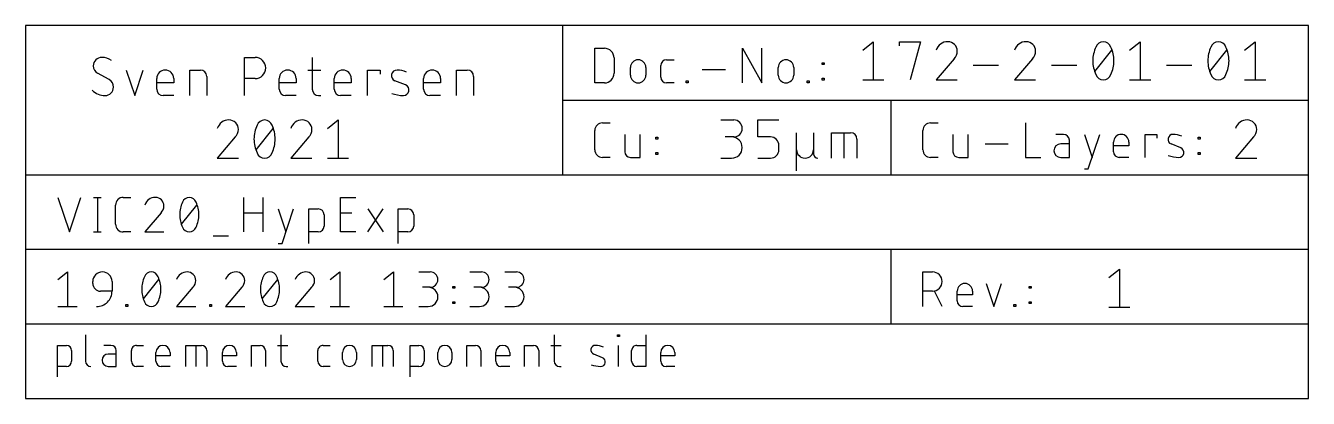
# Model space of a CAD drawing. Extents: x 0 to 102, y 0 to 103.
# Drawn here: x 0 to 54.6, y 87 to 102.9 of the extents above; entities that cross this region are included whole.
import ezdxf

# ---------------------------------------------------------------- set-up
doc = ezdxf.new("R2010")
doc.units = 0
doc.layers.add('21', color=253, linetype='CONTINUOUS')
doc.layers.add('48', color=213, linetype='CONTINUOUS')

msp = doc.modelspace()

# ---------------------------------------------------------------- linework, layer by layer
at = {"layer": '21'}
for p, q in [((2.5485, 89.7051), (2.5485, 88.5833)), ((10.8694, 89.7051), (10.8694, 88.5833)), ((22.5046, 89.7051), (22.5046, 88.5833)), ((25.2019, 89.6303), (25.2019, 89.7051)), ((25.2019, 89.7051), (25.2767, 89.7051)), ((25.2767, 89.6303), (25.2019, 89.6303)), ((25.2767, 89.7051), (25.2767, 89.6303)), ((26.3968, 89.7051), (26.3968, 88.3589)), ((1.3589, 87.9102), (1.3589, 89.2564)), ((1.3589, 89.2564), (1.7328, 89.2564)), ((1.9572, 89.032), (1.9572, 88.5833)), ((3.632, 89.2564), (3.3329, 89.2564)), ((3.8564, 88.3589), (3.8564, 89.032)), ((4.5006, 88.5833), (4.5006, 89.032)), ((4.725, 89.2564), (5.0241, 89.2564)), ((6.813, 88.3589), (6.813, 89.2564)), ((6.813, 89.2564), (7.4861, 89.2564)), ((7.2617, 88.3589), (7.2617, 89.2564)), ((7.7105, 89.032), (7.7105, 88.3589)), ((9.609, 88.3589), (9.609, 89.2564)), ((9.609, 89.2564), (9.983, 89.2564)), ((10.2074, 89.032), (10.2074, 88.3589)), ((10.7198, 89.2564), (11.1685, 89.2564)), ((12.44, 88.5833), (12.44, 89.032)), ((12.6643, 89.2564), (12.9635, 89.2564)), ((14.7524, 88.3589), (14.7524, 89.2564)), ((14.7524, 89.2564), (15.4255, 89.2564)), ((15.2011, 88.3589), (15.2011, 89.2564)), ((15.6498, 89.032), (15.6498, 88.3589)), ((16.3706, 87.9102), (16.3706, 89.2564)), ((16.3706, 89.2564), (16.7446, 89.2564)), ((16.969, 89.032), (16.969, 88.5833)), ((18.7804, 88.3589), (18.7804, 89.2564)), ((18.7804, 89.2564), (19.1543, 89.2564)), ((19.3787, 89.032), (19.3787, 88.3589)), ((21.2443, 88.3589), (21.2443, 89.2564)), ((21.2443, 89.2564), (21.6182, 89.2564)), ((21.8426, 89.032), (21.8426, 88.3589)), ((22.355, 89.2564), (22.8038, 89.2564)), ((25.2393, 88.3589), (25.2393, 89.2564)), ((25.7985, 88.5833), (25.7985, 89.032)), ((26.0229, 89.2564), (26.3968, 89.2564)), ((3.8564, 88.8824), (3.5199, 88.8824)), ((5.5481, 88.5833), (5.5481, 88.9572)), ((6.1464, 88.8076), (5.5481, 88.8076)), ((6.1464, 88.9572), (6.1464, 88.8076)), ((8.3771, 88.5833), (8.3771, 88.9572)), ((8.9754, 88.8076), (8.3771, 88.8076)), ((8.9754, 88.9572), (8.9754, 88.8076)), ((13.4875, 88.6581), (13.4875, 88.9572)), ((14.0858, 88.9572), (14.0858, 88.6581)), ((17.5484, 88.6581), (17.5484, 88.9572)), ((18.1467, 88.9572), (18.1467, 88.6581)), ((20.0123, 88.5833), (20.0123, 88.9572)), ((20.6106, 88.8076), (20.0123, 88.8076)), ((20.6106, 88.9572), (20.6106, 88.8076)), ((24.5594, 88.7328), (24.1854, 88.8824)), ((27.0391, 88.5833), (27.0391, 88.9572)), ((27.6374, 88.8076), (27.0391, 88.8076)), ((27.6374, 88.9572), (27.6374, 88.8076)), ((1.7328, 88.3589), (1.3589, 88.3589)), ((3.5199, 88.3589), (3.8564, 88.3589)), ((5.0241, 88.3589), (4.725, 88.3589)), ((6.1464, 88.3589), (5.7725, 88.3589)), ((8.9754, 88.3589), (8.6014, 88.3589)), ((11.0937, 88.3589), (11.1685, 88.3589)), ((12.9635, 88.3589), (12.6643, 88.3589)), ((16.7446, 88.3589), (16.3706, 88.3589)), ((20.6106, 88.3589), (20.2367, 88.3589)), ((22.729, 88.3589), (22.8038, 88.3589)), ((26.3968, 88.3589), (26.0229, 88.3589)), ((27.6374, 88.3589), (27.2635, 88.3589))]:
    msp.add_line(p, q, dxfattribs=at)
for centre, radius, start, end in [((1.7328, 89.032), 0.2244, 0, 90), ((3.632, 89.032), 0.2244, 0, 90), ((4.725, 89.032), 0.2244, 89.9992, 180), ((5.8473, 88.9572), 0.2992, 0, 180), ((7.4861, 89.032), 0.2244, 0, 90), ((8.6762, 88.9572), 0.2992, 0, 180), ((9.983, 89.032), 0.2244, 0, 90), ((12.6643, 89.032), 0.2244, 89.9992, 180), ((13.7866, 88.9572), 0.2992, 0, 180), ((15.4255, 89.032), 0.2244, 0, 90), ((16.7446, 89.032), 0.2244, 0, 90), ((17.8475, 88.9572), 0.2992, 0, 180), ((19.1543, 89.032), 0.2244, 0, 90), ((20.3115, 88.9572), 0.2992, 0, 180), ((21.6182, 89.032), 0.2244, 0, 90), ((24.2574, 89.0625), 0.1939, 89.181, 248.1986), ((24.2481, 88.4071), 0.8493, 65.7609, 89.181), ((26.0229, 89.032), 0.2244, 89.9992, 180), ((27.3382, 88.9572), 0.2992, 0, 180), ((1.7328, 88.5833), 0.2244, 270.0008, 0), ((2.7729, 88.5833), 0.2244, 180, 270), ((3.5199, 88.6207), 0.2618, 90, 270), ((4.725, 88.5833), 0.2244, 180, 270), ((5.7725, 88.5833), 0.2244, 180, 270), ((8.6014, 88.5833), 0.2244, 180, 270), ((11.0937, 88.5833), 0.2244, 180, 270), ((12.6643, 88.5833), 0.2244, 180, 270), ((13.7866, 88.6581), 0.2992, 180, 0), ((16.7446, 88.5833), 0.2244, 270.0008, 0), ((17.8475, 88.6581), 0.2992, 180, 0), ((20.2367, 88.5833), 0.2244, 180, 270), ((22.729, 88.5833), 0.2244, 180, 270), ((24.4874, 88.5528), 0.1939, 269.181, 68.1986), ((26.0229, 88.5833), 0.2244, 180, 270), ((27.2635, 88.5833), 0.2244, 180, 270), ((24.5027, 89.6272), 1.2684, 250.2096, 269.181)]:
    msp.add_arc(centre, radius, start, end, dxfattribs=at)
at = {"layer": '48'}
for p, q in [((22.86, 102.875), (0, 102.875)), ((0, 102.875), (0, 96.525)), ((54.61, 102.875), (22.86, 102.875)), ((22.86, 102.875), (22.86, 99.7)), ((54.61, 99.7), (54.61, 102.875)), ((35.6362, 101.8293), (36.0878, 102.1906)), ((36.0878, 102.1906), (36.0878, 100.565)), ((37.1993, 102.0099), (37.1993, 102.1906)), ((37.1993, 102.1906), (38.1024, 102.1906)), ((38.1024, 102.1906), (37.6509, 100.565)), ((46.9949, 101.8293), (47.4464, 102.1906)), ((47.4464, 102.1906), (47.4464, 100.565)), ((51.8927, 101.8293), (52.3442, 102.1906)), ((52.3442, 102.1906), (52.3442, 100.565)), ((24.2316, 100.4366), (24.2316, 101.9098)), ((24.2316, 101.9098), (24.6408, 101.9098)), ((30.5248, 100.4366), (30.5248, 101.9098)), ((30.5248, 101.9098), (31.3432, 100.4366)), ((31.3432, 100.4366), (31.3432, 101.9098)), ((45.5221, 100.9262), (46.2446, 101.8293)), ((50.4199, 100.9262), (51.1423, 101.8293)), ((9.3179, 99.8982), (9.3179, 101.5238)), ((9.3179, 101.5238), (9.7695, 101.5238)), ((12.1996, 101.5238), (12.1996, 100.1691)), ((25.05, 101.5006), (25.05, 100.8458)), ((25.7505, 100.764), (25.7505, 101.0914)), ((26.4052, 101.0914), (26.4052, 100.764)), ((27.041, 100.6821), (27.041, 101.1732)), ((27.2865, 101.4187), (27.6139, 101.4187)), ((32.0436, 100.764), (32.0436, 101.0914)), ((32.6984, 101.0914), (32.6984, 100.764)), ((33.9158, 101.2141), (33.9158, 101.296)), ((33.9158, 101.296), (33.9976, 101.296)), ((33.9976, 101.2141), (33.9158, 101.2141)), ((33.9976, 101.296), (33.9976, 101.2141)), ((39.5301, 101.4681), (38.7624, 100.565)), ((40.3395, 101.1971), (41.4232, 101.1971)), ((42.8647, 101.4681), (42.0971, 100.565)), ((43.6741, 101.1971), (44.7579, 101.1971)), ((48.5719, 101.1971), (49.6556, 101.1971)), ((3.5584, 100.5755), (3.0617, 100.8465)), ((4.281, 100.9819), (4.6422, 99.8982)), ((4.6422, 99.8982), (5.0035, 100.9819)), ((5.5836, 100.1691), (5.5836, 100.6207)), ((6.3061, 100.6207), (6.3061, 100.4401)), ((6.9904, 99.8982), (6.9904, 100.9819)), ((6.9904, 100.9819), (7.4419, 100.9819)), ((7.7129, 100.711), (7.7129, 99.8982)), ((9.7695, 100.6207), (9.3179, 100.6207)), ((10.794, 100.1691), (10.794, 100.6207)), ((11.5165, 100.6207), (11.5165, 100.4401)), ((12.019, 100.9819), (12.5608, 100.9819)), ((13.1387, 100.1691), (13.1387, 100.6207)), ((13.8611, 100.6207), (13.8611, 100.4401)), ((14.554, 99.8982), (14.554, 100.9819)), ((14.554, 100.9819), (15.0958, 100.9819)), ((15.0958, 100.9819), (15.0958, 100.8013)), ((16.1746, 100.3498), (15.723, 100.5304)), ((16.9423, 100.1691), (16.9423, 100.6207)), ((17.6647, 100.6207), (17.6647, 100.4401)), ((18.3491, 99.8982), (18.3491, 100.9819)), ((18.3491, 100.9819), (18.8006, 100.9819)), ((19.0716, 100.711), (19.0716, 99.8982)), ((28.1181, 100.4366), (28.1181, 100.5184)), ((28.1181, 100.5184), (28.2, 100.5184)), ((28.2, 100.5184), (28.2, 100.4366)), ((28.8077, 101.0095), (29.7898, 101.0095)), ((33.2716, 100.4366), (33.2716, 100.5184)), ((33.2716, 100.5184), (33.3534, 100.5184)), ((33.3534, 100.5184), (33.3534, 100.4366)), ((33.9158, 100.5594), (33.9158, 100.6412)), ((33.9158, 100.6412), (33.9976, 100.6412)), ((33.9976, 100.5594), (33.9158, 100.5594)), ((33.9976, 100.6412), (33.9976, 100.5594)), ((35.6362, 100.565), (36.5393, 100.565)), ((38.7624, 100.565), (39.6656, 100.565)), ((42.0971, 100.565), (43.0002, 100.565)), ((46.9949, 100.565), (47.898, 100.565)), ((51.8927, 100.565), (52.7958, 100.565)), ((6.3061, 100.4401), (5.5836, 100.4401)), ((11.5165, 100.4401), (10.794, 100.4401)), ((13.8611, 100.4401), (13.1387, 100.4401)), ((17.6647, 100.4401), (16.9423, 100.4401)), ((24.6408, 100.4366), (24.2316, 100.4366)), ((27.6139, 100.4366), (27.2865, 100.4366)), ((28.2, 100.4366), (28.1181, 100.4366)), ((33.3534, 100.4366), (33.2716, 100.4366)), ((6.3061, 99.8982), (5.8545, 99.8982)), ((11.5165, 99.8982), (11.0649, 99.8982)), ((12.4705, 99.8982), (12.5608, 99.8982)), ((13.8611, 99.8982), (13.4096, 99.8982)), ((17.6647, 99.8982), (17.2132, 99.8982)), ((22.86, 99.7), (22.86, 96.525)), ((22.86, 99.7), (36.83, 99.7)), ((36.83, 99.7), (54.61, 99.7)), ((36.83, 99.7), (36.83, 96.525)), ((54.61, 96.525), (54.61, 99.7)), ((12.8469, 98.4956), (13.2984, 98.8568)), ((13.2984, 98.8568), (13.2984, 97.2312)), ((29.6037, 98.8568), (30.1456, 98.8568)), ((31.1668, 98.1343), (31.1668, 98.8568)), ((31.1668, 98.8568), (32.0699, 98.8568)), ((9.8109, 97.5924), (10.5334, 98.4956)), ((24.2316, 97.589), (24.2316, 98.4074)), ((24.559, 98.7348), (24.8864, 98.7348)), ((32.8194, 96.6893), (32.8194, 98.3149)), ((33.5418, 98.3149), (33.5418, 97.5924)), ((34.307, 97.2312), (34.307, 98.3149)), ((34.307, 98.3149), (35.1198, 98.3149)), ((34.8488, 97.2312), (34.8488, 98.3149)), ((38.2016, 97.589), (38.2016, 98.4074)), ((38.529, 98.7348), (38.8564, 98.7348)), ((42.5708, 98.7348), (42.5708, 97.2616)), ((8.9252, 98.1343), (8.1575, 97.2312)), ((12.0514, 98.1343), (11.2838, 97.2312)), ((25.5077, 98.2437), (25.5077, 97.5071)), ((26.1624, 97.2616), (26.1624, 98.2437)), ((26.8347, 98.0391), (26.8347, 98.121)), ((26.8347, 98.121), (26.9166, 98.121)), ((26.9166, 98.0391), (26.8347, 98.0391)), ((26.9166, 98.121), (26.9166, 98.0391)), ((30.1456, 98.1343), (29.7843, 98.1343)), ((31.7087, 98.1343), (31.1668, 98.1343)), ((32.0699, 97.5924), (32.0699, 97.7731)), ((35.3907, 98.044), (35.3907, 97.2312)), ((39.4777, 98.2437), (39.4777, 97.5071)), ((40.1324, 97.2616), (40.1324, 98.2437)), ((40.8501, 97.8345), (41.8322, 97.8345)), ((44.1889, 98.2437), (43.8615, 98.2437)), ((44.4344, 97.8345), (44.0661, 97.8345)), ((44.4344, 97.2616), (44.4344, 97.9982)), ((45.0771, 98.2437), (45.4045, 97.2616)), ((45.2408, 96.7705), (45.7319, 98.2437)), ((46.3159, 97.5071), (46.3159, 97.9164)), ((46.9707, 97.7527), (46.3159, 97.7527)), ((46.9707, 97.9164), (46.9707, 97.7527)), ((47.6643, 97.2616), (47.6643, 98.2437)), ((47.6643, 98.2437), (48.1553, 98.2437)), ((48.1553, 98.2437), (48.1553, 98.08)), ((49.1769, 97.6708), (48.7677, 97.8345)), ((49.9224, 98.0391), (49.9224, 98.121)), ((49.9224, 98.121), (50.0043, 98.121)), ((50.0043, 98.0391), (49.9224, 98.0391)), ((50.0043, 98.121), (50.0043, 98.0391)), ((52.2788, 98.1343), (51.5112, 97.2312)), ((8.1575, 97.2312), (9.0606, 97.2312)), ((11.2838, 97.2312), (12.1869, 97.2312)), ((12.8469, 97.2312), (13.75, 97.2312)), ((24.8864, 97.2616), (24.559, 97.2616)), ((25.7532, 97.2616), (26.1624, 97.2616)), ((26.8347, 97.3844), (26.8347, 97.4662)), ((26.8347, 97.4662), (26.9166, 97.4662)), ((26.9166, 97.3844), (26.8347, 97.3844)), ((26.9166, 97.4662), (26.9166, 97.3844)), ((29.6037, 97.2312), (30.0553, 97.2312)), ((31.1668, 97.2312), (31.7087, 97.2312)), ((33.5418, 97.5924), (33.5418, 97.4118)), ((38.8564, 97.2616), (38.529, 97.2616)), ((39.7232, 97.2616), (40.1324, 97.2616)), ((42.5708, 97.2616), (43.2256, 97.2616)), ((44.0661, 97.2616), (44.4344, 97.2616)), ((46.9707, 97.2616), (46.5615, 97.2616)), ((49.9224, 97.3844), (49.9224, 97.4662)), ((49.9224, 97.4662), (50.0043, 97.4662)), ((50.0043, 97.3844), (49.9224, 97.3844)), ((50.0043, 97.4662), (50.0043, 97.3844)), ((51.5112, 97.2312), (52.4143, 97.2312)), ((45.0771, 96.7705), (45.2408, 96.7705)), ((0, 96.525), (0, 93.35)), ((0, 96.525), (22.86, 96.525)), ((22.86, 96.525), (36.83, 96.525)), ((36.83, 96.525), (54.61, 96.525)), ((54.61, 93.35), (54.61, 96.525)), ((1.3716, 95.5598), (1.8627, 94.0866)), ((1.8627, 94.0866), (2.3537, 95.5598)), ((2.8882, 95.5598), (3.2156, 95.5598)), ((3.0519, 95.5598), (3.0519, 94.0866)), ((3.827, 94.414), (3.827, 95.2324)), ((4.1544, 95.5598), (4.4818, 95.5598)), ((6.6392, 94.414), (7.294, 95.2324)), ((9.2828, 94.0866), (9.2828, 95.5598)), ((10.1012, 95.5598), (10.1012, 94.0866)), ((10.7521, 95.0687), (11.0794, 94.0866)), ((10.9158, 93.5955), (11.4068, 95.0687)), ((12.0495, 93.5955), (12.0495, 95.0687)), ((12.0495, 95.0687), (12.4587, 95.0687)), ((13.3992, 94.0866), (13.3992, 95.5598)), ((13.3992, 95.5598), (14.054, 95.5598)), ((14.5676, 94.0866), (15.2224, 95.0687)), ((14.5676, 95.0687), (15.2224, 94.0866)), ((15.8651, 93.5955), (15.8651, 95.0687)), ((15.8651, 95.0687), (16.2743, 95.0687)), ((5.7665, 94.905), (5.0708, 94.0866)), ((9.2828, 94.905), (10.1012, 94.905)), ((12.7043, 94.8232), (12.7043, 94.3321)), ((13.3992, 94.905), (13.8903, 94.905)), ((16.5198, 94.8232), (16.5198, 94.3321)), ((2.8882, 94.0866), (3.2156, 94.0866)), ((4.4818, 94.0866), (4.1544, 94.0866)), ((5.0708, 94.0866), (5.8892, 94.0866)), ((12.4587, 94.0866), (12.0495, 94.0866)), ((14.054, 94.0866), (13.3992, 94.0866)), ((16.2743, 94.0866), (15.8651, 94.0866)), ((7.9771, 93.9229), (8.6319, 93.9229)), ((10.7521, 93.5955), (10.9158, 93.5955)), ((0, 93.35), (0, 90.175)), ((0, 93.35), (36.83, 93.35)), ((36.83, 93.35), (54.61, 93.35)), ((36.83, 93.35), (36.83, 90.175)), ((54.61, 90.175), (54.61, 93.35)), ((1.3716, 92.0574), (1.7808, 92.3848)), ((1.7808, 92.3848), (1.7808, 90.9116)), ((12.9669, 92.0574), (13.3761, 92.3848)), ((13.3761, 92.3848), (13.3761, 90.9116)), ((15.2463, 92.0574), (15.6555, 92.3848)), ((15.6555, 92.3848), (15.6555, 90.9116)), ((16.7329, 92.3848), (17.2239, 92.3848)), ((18.9132, 92.3848), (19.4042, 92.3848)), ((20.3997, 92.3848), (20.8908, 92.3848)), ((38.2016, 90.9116), (38.2016, 92.3848)), ((38.2016, 92.3848), (38.6108, 92.3848)), ((46.1137, 92.1456), (46.5653, 92.5068)), ((46.5653, 92.5068), (46.5653, 90.8812)), ((2.8582, 91.8937), (2.8582, 91.9756)), ((3.6766, 91.9756), (3.6766, 91.5664)), ((5.0212, 91.239), (5.676, 92.0574)), ((10.0756, 91.239), (10.7303, 92.0574)), ((18.1913, 91.6891), (18.1913, 91.771)), ((18.1913, 91.771), (18.2732, 91.771)), ((18.2732, 91.771), (18.2732, 91.6891)), ((40.8984, 91.8937), (41.2258, 90.9116)), ((41.2258, 90.9116), (41.5532, 91.8937)), ((42.721, 91.6891), (42.721, 91.771)), ((42.721, 91.771), (42.8028, 91.771)), ((42.8028, 91.771), (42.8028, 91.6891)), ((3.6766, 91.5664), (3.1856, 91.5664)), ((7.1216, 91.73), (6.426, 90.9116)), ((9.2028, 91.73), (8.5072, 90.9116)), ((12.176, 91.73), (11.4803, 90.9116)), ((17.2239, 91.73), (16.8966, 91.73)), ((18.2732, 91.6891), (18.1913, 91.6891)), ((19.4042, 91.73), (19.0769, 91.73)), ((20.8908, 91.73), (20.5634, 91.73)), ((38.6108, 91.5664), (38.2016, 91.5664)), ((39.02, 90.9116), (38.6927, 91.5664)), ((39.6596, 91.1571), (39.6596, 91.5664)), ((40.3143, 91.4027), (39.6596, 91.4027)), ((40.3143, 91.5664), (40.3143, 91.4027)), ((42.8028, 91.6891), (42.721, 91.6891)), ((1.3716, 90.9116), (2.19, 90.9116)), ((4.2671, 90.9116), (4.2671, 90.9934)), ((4.2671, 90.9934), (4.3489, 90.9934)), ((4.3489, 90.9116), (4.2671, 90.9116)), ((4.3489, 90.9934), (4.3489, 90.9116)), ((6.426, 90.9116), (7.2444, 90.9116)), ((7.8349, 90.9116), (7.8349, 90.9934)), ((7.8349, 90.9934), (7.9167, 90.9934)), ((7.9167, 90.9116), (7.8349, 90.9116)), ((7.9167, 90.9934), (7.9167, 90.9116)), ((8.5072, 90.9116), (9.3256, 90.9116)), ((11.4803, 90.9116), (12.2987, 90.9116)), ((12.9669, 90.9116), (13.7853, 90.9116)), ((15.2463, 90.9116), (16.0647, 90.9116)), ((16.7329, 90.9116), (17.1421, 90.9116)), ((18.1913, 91.0344), (18.1913, 91.1162)), ((18.1913, 91.1162), (18.2732, 91.1162)), ((18.2732, 91.0344), (18.1913, 91.0344)), ((18.2732, 91.1162), (18.2732, 91.0344)), ((18.9132, 90.9116), (19.3224, 90.9116)), ((20.3997, 90.9116), (20.809, 90.9116)), ((40.3143, 90.9116), (39.9051, 90.9116)), ((42.0768, 90.9116), (42.0768, 90.9934)), ((42.0768, 90.9934), (42.1586, 90.9934)), ((42.1586, 90.9116), (42.0768, 90.9116)), ((42.1586, 90.9934), (42.1586, 90.9116)), ((42.721, 91.0344), (42.721, 91.1162)), ((42.721, 91.1162), (42.8028, 91.1162)), ((42.8028, 91.0344), (42.721, 91.0344)), ((42.8028, 91.1162), (42.8028, 91.0344)), ((46.1137, 90.8812), (47.0168, 90.8812)), ((0, 90.175), (0, 87)), ((0, 90.175), (36.83, 90.175)), ((36.83, 90.175), (54.61, 90.175)), ((54.61, 87), (54.61, 90.175)), ((0, 87), (54.61, 87))]:
    msp.add_line(p, q, dxfattribs=at)
for centre, radius, start, end in [((39.2592, 101.6684), 0.5221, 90.0001, 162.0549), ((39.2592, 101.7842), 0.4064, 0, 90), ((42.5938, 101.6684), 0.5221, 90.0001, 162.0549), ((42.5938, 101.7842), 0.4064, 0, 90), ((45.8833, 101.8564), 0.3342, 90.0001, 161.0756), ((45.8833, 101.8564), 0.3342, 18.9248, 90), ((50.7811, 101.8564), 0.3342, 90.0001, 161.0756), ((50.7811, 101.8564), 0.3342, 18.9248, 90), ((24.6408, 101.5006), 0.4092, 359.9996, 90), ((39.229, 101.7842), 0.4365, 313.6036, 359.9997), ((42.5637, 101.7842), 0.4365, 313.6036, 359.9997), ((46.7714, 101.3778), 1.3396, 154.0109, 180.0001), ((44.9953, 101.3778), 1.3396, 360, 25.9891), ((51.6692, 101.3778), 1.3396, 154.0109, 180.0001), ((49.893, 101.3778), 1.3396, 360, 25.9891), ((3.248, 101.1626), 0.3669, 179.9998, 239.49), ((3.2424, 101.1626), 0.3612, 89.9995, 180), ((3.2423, 100.8465), 0.6773, 53.1301, 89.9995), ((9.7695, 101.0722), 0.4516, 270, 90), ((26.0778, 101.0914), 0.3274, 0, 180), ((27.2865, 101.1732), 0.2455, 90, 180), ((32.371, 101.0914), 0.3274, 0, 180), ((46.7714, 101.3778), 1.3396, 180, 205.9889), ((44.9952, 101.3778), 1.3396, 334.0111, 360), ((51.6692, 101.3778), 1.3396, 180, 205.9889), ((49.893, 101.3778), 1.3396, 334.0111, 360), ((3.3722, 100.2594), 0.3669, 0, 59.4898), ((5.9448, 100.6207), 0.3612, 0, 180), ((7.4419, 100.711), 0.2709, 0.0007, 90), ((11.1552, 100.6207), 0.3612, 0, 180), ((13.4999, 100.6207), 0.3612, 0, 180), ((15.81, 100.7478), 0.2342, 89.1818, 248.1988), ((15.7987, 99.9565), 1.0256, 65.7611, 89.1818), ((17.3035, 100.6207), 0.3612, 0, 180), ((18.8006, 100.711), 0.2709, 0.0007, 90), ((24.6408, 100.8458), 0.4092, 270.0004, 360), ((26.0778, 100.764), 0.3274, 180, 0), ((27.2865, 100.6821), 0.2455, 180, 270), ((32.371, 100.764), 0.3274, 180, 0), ((45.8833, 100.8991), 0.3342, 198.925, 270), ((45.8833, 100.8991), 0.3342, 269.9999, 341.0745), ((50.7811, 100.8991), 0.3342, 198.925, 270), ((50.7811, 100.8991), 0.3342, 269.9999, 341.0745), ((3.3778, 100.6613), 0.7631, 224.7608, 269.9999), ((3.3778, 100.2594), 0.3612, 270, 0), ((5.8545, 100.1691), 0.2709, 180, 270), ((11.0649, 100.1691), 0.2709, 180, 270), ((12.4705, 100.1691), 0.2709, 180, 270), ((13.4096, 100.1691), 0.2709, 180, 270), ((16.1061, 101.4296), 1.5316, 250.2089, 269.1818), ((16.0876, 100.1323), 0.2342, 269.1818, 68.1988), ((17.2132, 100.1691), 0.2709, 180, 270), ((8.6542, 98.3347), 0.5221, 90.0001, 162.0549), ((8.6542, 98.4504), 0.4064, 0, 90), ((10.1722, 98.5226), 0.3342, 90.0001, 161.0756), ((10.1722, 98.5226), 0.3342, 18.9248, 90), ((11.7805, 98.3347), 0.5221, 90.0001, 162.0549), ((11.7805, 98.4504), 0.4064, 0, 90), ((30.1456, 98.4956), 0.3612, 270, 90), ((52.0079, 98.3347), 0.5221, 90.0001, 162.0549), ((52.0079, 98.4504), 0.4064, 0, 90), ((8.6241, 98.4504), 0.4365, 313.6036, 359.9997), ((11.0602, 98.044), 1.3396, 154.0109, 180.0001), ((9.2841, 98.044), 1.3396, 360, 25.9891), ((11.7504, 98.4504), 0.4365, 313.6036, 359.9997), ((24.559, 98.4074), 0.3274, 90.0005, 180), ((35.1198, 98.044), 0.2709, 0, 90), ((38.529, 98.4074), 0.3274, 90.0005, 180), ((51.9778, 98.4504), 0.4365, 313.6036, 359.9997), ((11.0603, 98.044), 1.3396, 180, 205.9889), ((9.2841, 98.044), 1.3396, 334.0111, 360), ((30.0553, 97.6828), 0.4516, 270, 90), ((31.7087, 97.7731), 0.3612, 0, 90), ((44.0661, 97.5481), 0.2865, 90, 270), ((44.1889, 97.9982), 0.2455, 0, 90), ((46.6433, 97.9164), 0.3274, 0, 180), ((48.8465, 98.0315), 0.2122, 89.1816, 248.1986), ((48.8362, 97.3144), 0.9294, 65.761, 89.1816), ((10.1722, 97.5654), 0.3342, 198.925, 270), ((10.1722, 97.5654), 0.3342, 269.9999, 341.0745), ((24.559, 97.589), 0.3274, 180, 270), ((25.7532, 97.5071), 0.2455, 180, 270), ((31.7087, 97.5924), 0.3612, 270, 0), ((33.1806, 97.5924), 0.3612, 180, 0), ((33.7225, 97.4118), 0.1806, 180, 270), ((38.529, 97.589), 0.3274, 180, 270), ((39.7232, 97.5071), 0.2455, 180, 270), ((46.5615, 97.5071), 0.2455, 180, 270), ((49.1149, 98.6495), 1.388, 250.2089, 269.1815), ((49.0981, 97.4738), 0.2122, 269.1816, 68.1989), ((4.1544, 95.2324), 0.3274, 90.0005, 180), ((5.5209, 95.0866), 0.4732, 90, 162.0549), ((5.5209, 95.1915), 0.3683, 0, 90), ((5.4936, 95.1915), 0.3956, 313.6022, 0), ((7.7714, 94.8232), 1.214, 154.0109, 180), ((6.9666, 95.257), 0.3028, 90, 161.0756), ((6.9666, 95.257), 0.3028, 18.9237, 90.0001), ((6.1618, 94.8232), 1.214, 360, 25.9897), ((12.4587, 94.8232), 0.2455, 0, 90), ((16.2743, 94.8232), 0.2455, 0, 90), ((7.7714, 94.8232), 1.214, 180, 205.9889), ((6.1618, 94.8232), 1.214, 334.0105, 359.9999), ((4.1544, 94.414), 0.3274, 180, 270), ((6.9666, 94.3894), 0.3028, 198.9251, 270.0001), ((6.9666, 94.3894), 0.3028, 270, 341.0759), ((12.4587, 94.3321), 0.2455, 270, 0), ((16.2743, 94.3321), 0.2455, 270, 0), ((3.2674, 91.9756), 0.4092, 0, 180), ((5.3486, 92.082), 0.3028, 90, 161.0756), ((5.3486, 92.082), 0.3028, 18.9237, 90.0001), ((6.8761, 91.9116), 0.4732, 90, 162.0549), ((6.8761, 92.0165), 0.3683, 0, 90), ((8.9573, 91.9116), 0.4732, 90, 162.0549), ((8.9573, 92.0165), 0.3683, 0, 90), ((10.4029, 92.082), 0.3028, 90, 161.0756), ((10.4029, 92.082), 0.3028, 18.9237, 90.0001), ((11.9304, 91.9116), 0.4732, 90, 162.0549), ((11.9304, 92.0165), 0.3683, 0, 90), ((17.2239, 92.0574), 0.3274, 270, 90), ((19.4042, 92.0574), 0.3274, 270, 90), ((20.8908, 92.0574), 0.3274, 270, 90), ((38.6108, 91.9756), 0.4092, 270, 90), ((3.1856, 91.8937), 0.3274, 179.9995, 270), ((6.1534, 91.6482), 1.214, 154.0109, 180), ((4.5438, 91.6482), 1.214, 360, 25.9897), ((6.8488, 92.0165), 0.3956, 313.6022, 0), ((8.93, 92.0165), 0.3956, 313.6022, 0), ((11.2078, 91.6482), 1.214, 154.0109, 180), ((9.5982, 91.6482), 1.214, 360, 25.9897), ((11.9032, 92.0165), 0.3956, 313.6022, 0), ((39.987, 91.5664), 0.3274, 0, 180), ((3.0219, 91.5664), 0.6548, 269.9997, 360), ((6.1534, 91.6482), 1.214, 180, 205.9889), ((4.5438, 91.6482), 1.214, 334.0105, 359.9999), ((11.2078, 91.6482), 1.214, 180, 205.9889), ((9.5981, 91.6482), 1.214, 334.0105, 359.9999), ((17.1421, 91.3208), 0.4092, 270, 90), ((19.3224, 91.3208), 0.4092, 270, 90), ((20.809, 91.3208), 0.4092, 270, 90), ((5.3486, 91.2144), 0.3028, 198.9251, 270.0001), ((5.3486, 91.2144), 0.3028, 270, 341.0759), ((10.4029, 91.2144), 0.3028, 198.9251, 270.0001), ((10.4029, 91.2144), 0.3028, 270, 341.0759), ((39.9051, 91.1571), 0.2455, 180, 270)]:
    msp.add_arc(centre, radius, start, end, dxfattribs=at)

doc.saveas('drawing.dxf')
